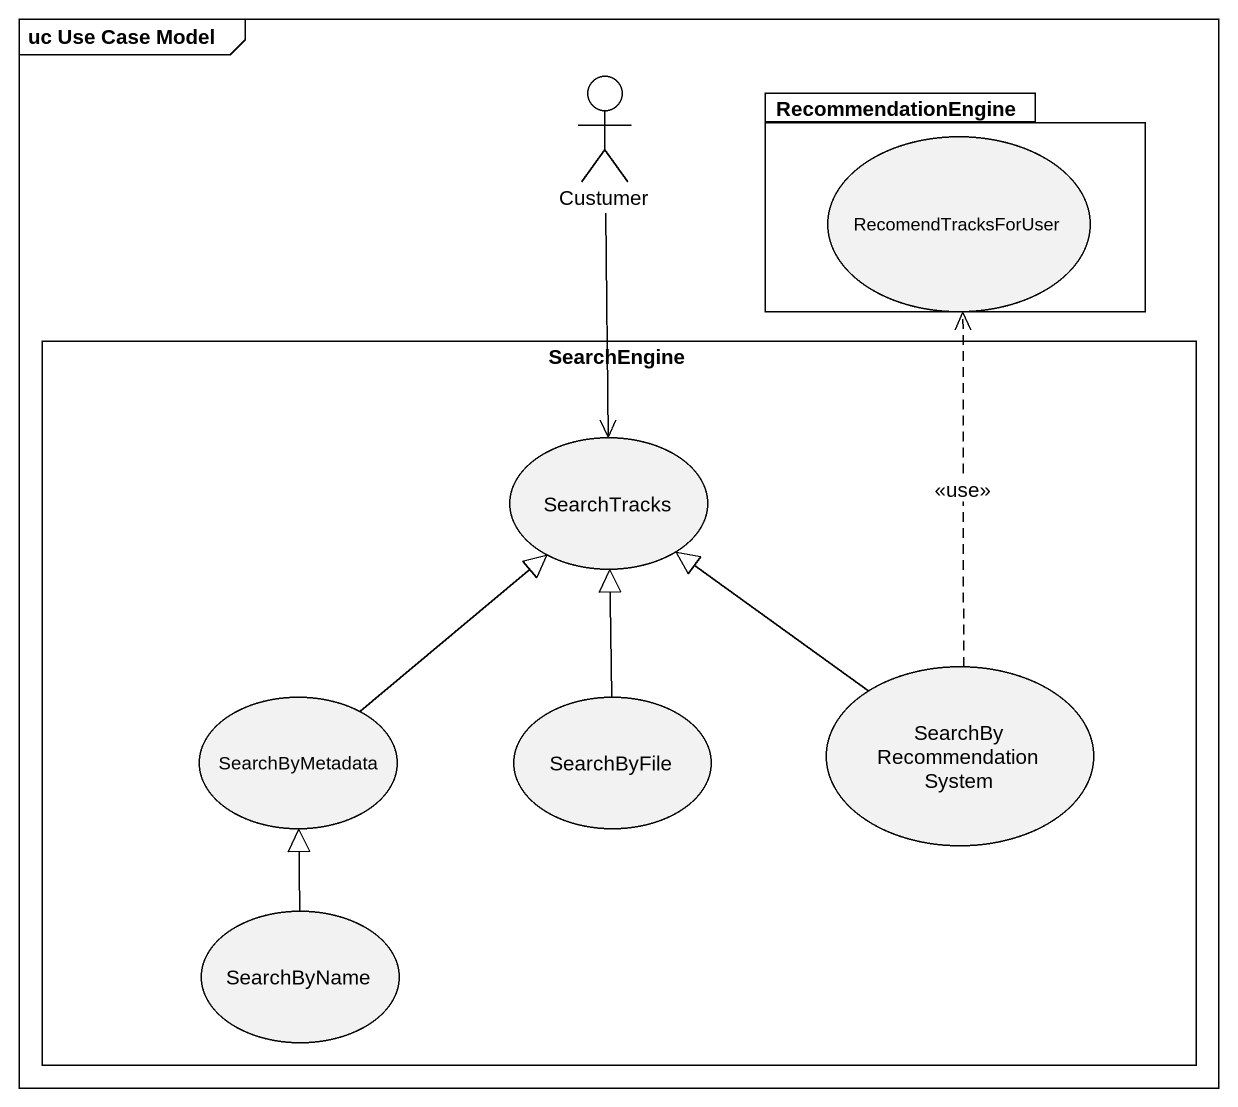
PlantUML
@startuml
mainframe uc Use Case Model
actor Custumer
package RecommendationEngine {
  usecase RecomendTracksForUser
}
rectangle SearchEngine {
  usecase SearchTracks
  usecase SearchByMetadata
  usecase SearchByFile
  usecase SearchByRecommendationSystem
  usecase SearchByName
}
Custumer --> SearchTracks
SearchByMetadata -up-|> SearchTracks
SearchByFile -up-|> SearchTracks
SearchByRecommendationSystem .up.> RecomendTracksForUser : <<use>>
SearchByRecommendationSystem -up-|> SearchTracks
SearchByName -up-|> SearchByMetadata
@enduml
